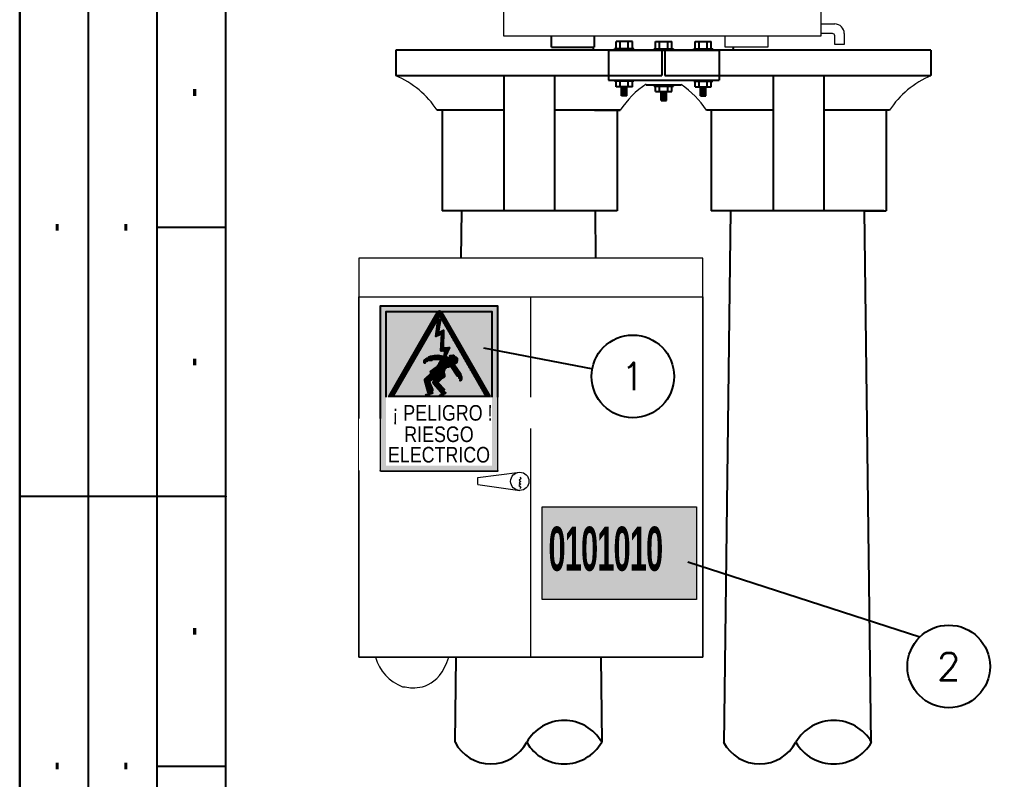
# Model space of a CAD drawing. Header units: millimetres. Extents: x 1804 to 3757, y 2643 to 7323.
# Drawn here: x 3495.3 to 3560, y 2769.9 to 2819.6 of the extents above; entities that cross this region are included whole.
import ezdxf
from ezdxf.enums import TextEntityAlignment as Align

# ---------------------------------------------------------------- set-up
doc = ezdxf.new("R2010")
doc.units = ezdxf.units.MM
for name, color, linetype in [('_Cajetin Linea 2', 2, 'Continuous'), ('_Texto 1', 7, 'Continuous'), ('CAJETIN_T-1', 104, 'Continuous'), ('LOGO', 5, 'Continuous')]:
    doc.layers.add(name, color=color, linetype=linetype)
for name, color, linetype, lineweight in [('_Cajetin Linea 3', 5, 'Continuous', 30), ('cotas', 6, 'Continuous', 18), ('POSTE', 7, 'Continuous', 13)]:
    doc.layers.add(name, color=color, linetype=linetype, lineweight=lineweight)
doc.styles.add('Disylays_86', font='swisscl.ttf', dxfattribs={"height": 2.2})
doc.styles.add('N-1', font='ROMANS')
doc.styles.add('Swis721 Cn BT', font='swissc.ttf')

# ---------------------------------------------------------------- blocks, each defined once
blk = doc.blocks.new('*X23')
at = {"color": 0}
for p, q in [((76.85, 115.31), (77.42, 115.31)), ((76.87, 115.23), (77.44, 115.23)), ((76.88, 115.22), (76.88, 115.38)), ((76.9, 115.16), (77.46, 115.16)), ((76.92, 115.39), (77.4, 115.39)), ((76.92, 115.08), (77.48, 115.08)), ((76.94, 115), (77.5, 115)), ((76.97, 114.92), (77.52, 114.92)), ((76.99, 114.84), (77.54, 114.84)), ((77.02, 114.77), (77.56, 114.77)), ((77.04, 114.69), (77.58, 114.69)), ((77.06, 114.61), (77.6, 114.61)), ((77.09, 114.53), (77.62, 114.53)), ((77.11, 114.45), (77.64, 114.45)), ((77.14, 114.38), (77.66, 114.38)), ((77.16, 114.3), (77.68, 114.3)), ((77.18, 114.22), (77.7, 114.22)), ((77.19, 114.21), (77.19, 115.44)), ((77.21, 114.14), (77.72, 114.14)), ((77.23, 114.06), (77.74, 114.06)), ((77.26, 113.98), (77.76, 113.98)), ((77.28, 113.91), (77.78, 113.91)), ((77.3, 113.83), (77.8, 113.83)), ((77.33, 113.75), (77.82, 113.75)), ((77.35, 113.67), (77.84, 113.67)), ((77.38, 113.59), (77.86, 113.59)), ((77.5, 113.19), (77.5, 114.99)), ((77.81, 112.17), (77.81, 113.78)), ((78.9, 113.59), (78.95, 113.59)), ((77.4, 113.52), (77.88, 113.52)), ((77.42, 113.44), (77.9, 113.44)), ((77.45, 113.36), (77.92, 113.36)), ((77.47, 113.28), (77.94, 113.28)), ((77.5, 113.2), (77.96, 113.2)), ((77.52, 113.12), (77.98, 113.12)), ((77.54, 113.05), (78, 113.05)), ((77.57, 112.97), (78.02, 112.97)), ((77.59, 112.89), (78.04, 112.89)), ((77.62, 112.81), (78.06, 112.81)), ((77.64, 112.73), (78.08, 112.73)), ((77.66, 112.66), (78.1, 112.66)), ((77.69, 112.58), (78.79, 112.58)), ((77.71, 112.5), (78.72, 112.5)), ((77.74, 112.42), (78.64, 112.42)), ((77.76, 112.34), (78.56, 112.34)), ((77.78, 112.27), (78.49, 112.27)), ((77.81, 112.19), (78.41, 112.19)), ((77.83, 112.11), (78.33, 112.11)), ((77.86, 112.03), (78.26, 112.03)), ((77.88, 111.95), (78.18, 111.95)), ((77.9, 111.88), (78.11, 111.88)), ((77.93, 111.8), (78.03, 111.8)), ((77.95, 111.72), (77.95, 111.72)), ((78.12, 111.89), (78.12, 112.65)), ((78.13, 112.66), (78.87, 112.66)), ((78.19, 112.73), (79.3, 112.73)), ((78.26, 112.81), (79.27, 112.81)), ((78.32, 112.89), (79.24, 112.89)), ((78.39, 112.97), (79.21, 112.97)), ((78.44, 112.21), (78.44, 113.03)), ((78.45, 113.05), (79.18, 113.05)), ((78.51, 113.12), (79.14, 113.12)), ((78.58, 113.2), (79.11, 113.2)), ((78.64, 113.28), (79.08, 113.28)), ((78.71, 113.36), (79.05, 113.36)), ((78.75, 112.54), (78.75, 113.41)), ((78.77, 113.44), (79.02, 113.44)), ((78.83, 113.52), (78.98, 113.52)), ((78.96, 112.66), (79.34, 112.66)), ((78.99, 112.58), (79.37, 112.58)), ((79.02, 112.5), (79.4, 112.5)), ((79.05, 112.42), (79.43, 112.42)), ((79.06, 112.38), (79.06, 113.32)), ((79.08, 112.34), (79.46, 112.34)), ((79.1, 112.27), (79.5, 112.27)), ((79.13, 112.19), (79.53, 112.19)), ((79.16, 112.11), (79.56, 112.11)), ((79.19, 112.03), (79.59, 112.03)), ((79.22, 111.95), (79.62, 111.95)), ((79.25, 111.88), (79.66, 111.88)), ((79.28, 111.8), (79.69, 111.8)), ((79.31, 111.72), (79.72, 111.72)), ((79.34, 111.64), (79.75, 111.64)), ((79.37, 111.56), (79.79, 111.56)), ((79.38, 111.54), (79.38, 112.56)), ((79.4, 111.48), (79.82, 111.48)), ((79.43, 111.41), (79.85, 111.41)), ((79.69, 110.7), (79.69, 111.8)), ((79.45, 111.33), (79.88, 111.33)), ((79.48, 111.25), (79.91, 111.25)), ((79.51, 111.17), (79.95, 111.17)), ((79.54, 111.09), (79.98, 111.09)), ((79.57, 111.02), (80.01, 111.02)), ((79.6, 110.94), (80.04, 110.94)), ((79.63, 110.86), (80.07, 110.86)), ((79.66, 110.78), (80.11, 110.78)), ((79.69, 110.7), (80.14, 110.7)), ((79.72, 110.62), (80.17, 110.62)), ((79.75, 110.55), (80.2, 110.55)), ((79.78, 110.47), (80.23, 110.47)), ((79.8, 110.39), (80.27, 110.39)), ((79.83, 110.31), (80.3, 110.31)), ((79.86, 110.23), (80.33, 110.23)), ((79.89, 110.16), (80.36, 110.16)), ((79.92, 110.08), (80.39, 110.08)), ((79.95, 110), (81.59, 110)), ((79.98, 109.92), (81.59, 109.92)), ((80, 109.87), (80, 111.04)), ((80.01, 109.84), (81.59, 109.84)), ((80.04, 109.77), (81.59, 109.77)), ((80.07, 109.69), (81.01, 109.69)), ((80.1, 109.61), (80.86, 109.61)), ((80.13, 109.53), (80.71, 109.53)), ((80.15, 109.45), (80.56, 109.45)), ((80.18, 109.38), (80.41, 109.38)), ((80.21, 109.3), (80.27, 109.3)), ((80.31, 109.32), (80.31, 110.28)), ((80.41, 110.08), (81.59, 110.08)), ((80.56, 110.16), (81.59, 110.16)), ((80.62, 109.49), (80.62, 110.19)), ((80.7, 110.23), (81.59, 110.23)), ((80.85, 110.31), (81.59, 110.31)), ((80.94, 109.65), (80.94, 110.36)), ((80.99, 110.39), (81.59, 110.39)), ((81.04, 109.69), (81.59, 109.69)), ((81.06, 109.61), (81.59, 109.61)), ((81.08, 109.53), (81.59, 109.53)), ((81.1, 109.45), (81.59, 109.45)), ((81.12, 109.38), (81.59, 109.38)), ((81.14, 110.47), (81.59, 110.47)), ((81.14, 109.3), (81.59, 109.3)), ((81.25, 108.89), (81.25, 110.53)), ((81.28, 110.55), (81.59, 110.55)), ((81.43, 110.62), (81.59, 110.62)), ((81.56, 107.7), (81.56, 110.7)), ((81.57, 110.7), (81.59, 110.7)), ((81.17, 109.22), (81.59, 109.22)), ((81.19, 109.14), (81.59, 109.14)), ((81.21, 109.06), (81.59, 109.06)), ((81.23, 108.98), (81.59, 108.98)), ((81.25, 108.91), (81.59, 108.91)), ((81.27, 108.83), (81.59, 108.83)), ((81.29, 108.75), (81.59, 108.75)), ((81.31, 108.67), (81.59, 108.67)), ((81.33, 108.59), (81.59, 108.59)), ((81.35, 108.52), (81.59, 108.52)), ((81.37, 108.44), (81.59, 108.44)), ((81.39, 108.36), (81.59, 108.36)), ((81.41, 108.28), (81.59, 108.28)), ((81.43, 108.2), (81.59, 108.2)), ((81.45, 108.12), (81.59, 108.12)), ((81.47, 108.05), (81.59, 108.05)), ((81.49, 107.97), (81.59, 107.97)), ((81.51, 107.89), (81.59, 107.89)), ((81.53, 107.81), (81.59, 107.81)), ((81.55, 107.73), (81.59, 107.73)), ((81.57, 107.66), (81.59, 107.66))]:
    blk.add_line(p, q, dxfattribs=at)
blk = doc.blocks.new('*X22')
at = {"color": 0}
for p, q in [((79.18, 130.69), (79.79, 130.69)), ((79.45, 130.88), (79.79, 130.88)), ((79.5, 128.3), (79.5, 130.9)), ((79.79, 130.88), (80.31, 130.88)), ((79.79, 130.69), (80.58, 130.69)), ((80.25, 128.33), (80.25, 130.9)), ((76.66, 126.38), (78.39, 126.38)), ((76.77, 126.56), (78.5, 126.56)), ((76.88, 126.75), (78.61, 126.75)), ((76.98, 126.94), (78.71, 126.94)), ((77.09, 127.12), (78.82, 127.12)), ((77.2, 127.31), (78.93, 127.31)), ((77.25, 124.39), (77.25, 127.4)), ((77.31, 127.5), (79.04, 127.5)), ((77.42, 127.69), (79.15, 127.69)), ((77.52, 127.88), (79.25, 127.88)), ((77.63, 128.06), (79.36, 128.06)), ((77.74, 128.25), (79.47, 128.25)), ((77.85, 128.44), (79.58, 128.44)), ((77.95, 128.62), (79.69, 128.62)), ((78, 125.69), (78, 128.7)), ((78.06, 128.81), (79.79, 128.81)), ((78.17, 129), (79.79, 129)), ((78.28, 129.19), (79.79, 129.19)), ((78.39, 129.38), (79.79, 129.38)), ((78.49, 129.56), (79.79, 129.56)), ((78.6, 129.75), (79.79, 129.75)), ((78.71, 129.94), (79.79, 129.94)), ((78.75, 127), (78.75, 130.01)), ((78.82, 130.12), (79.79, 130.12)), ((78.93, 130.31), (79.79, 130.31)), ((79.03, 130.5), (79.79, 130.5)), ((79.79, 130.5), (80.73, 130.5)), ((79.79, 130.31), (80.84, 130.31)), ((79.79, 130.12), (80.95, 130.12)), ((79.79, 129.94), (81.06, 129.94)), ((79.79, 129.75), (81.16, 129.75)), ((79.79, 129.56), (81.27, 129.56)), ((79.79, 129.38), (81.38, 129.38)), ((79.79, 129.19), (81.49, 129.19)), ((79.79, 129), (81.59, 129)), ((79.79, 128.81), (81.7, 128.81)), ((80.08, 128.62), (81.81, 128.62)), ((80.19, 128.44), (81.92, 128.44)), ((80.3, 128.25), (82.03, 128.25)), ((80.4, 128.06), (82.13, 128.06)), ((80.51, 127.88), (82.24, 127.88)), ((80.62, 127.69), (82.35, 127.69)), ((80.73, 127.5), (82.46, 127.5)), ((80.83, 127.31), (82.56, 127.31)), ((80.94, 127.12), (82.67, 127.12)), ((81, 127.02), (81, 130.03)), ((81.05, 126.94), (82.78, 126.94)), ((81.16, 126.75), (82.89, 126.75)), ((81.27, 126.56), (83, 126.56)), ((81.37, 126.38), (83.1, 126.38)), ((81.75, 125.72), (81.75, 128.73)), ((82.5, 124.42), (82.5, 127.43)), ((74.18, 122.06), (75.91, 122.06)), ((74.25, 119.17), (74.25, 122.18)), ((74.29, 122.25), (76.02, 122.25)), ((74.4, 122.44), (76.13, 122.44)), ((74.5, 122.62), (76.24, 122.62)), ((74.61, 122.81), (76.34, 122.81)), ((74.72, 123), (76.45, 123)), ((74.83, 123.19), (76.56, 123.19)), ((74.94, 123.38), (76.67, 123.38)), ((75, 120.48), (75, 123.49)), ((75.04, 123.56), (76.77, 123.56)), ((75.15, 123.75), (76.88, 123.75)), ((75.26, 123.94), (76.99, 123.94)), ((75.37, 124.12), (77.1, 124.12)), ((75.48, 124.31), (77.21, 124.31)), ((75.58, 124.5), (77.31, 124.5)), ((75.69, 124.69), (77.42, 124.69)), ((75.75, 121.78), (75.75, 124.79)), ((75.8, 124.88), (77.53, 124.88)), ((75.91, 125.06), (77.64, 125.06)), ((76.01, 125.25), (77.74, 125.25)), ((76.12, 125.44), (77.85, 125.44)), ((76.23, 125.62), (77.96, 125.62)), ((76.34, 125.81), (78.07, 125.81)), ((76.45, 126), (78.18, 126)), ((76.5, 123.09), (76.5, 126.09)), ((76.55, 126.19), (78.28, 126.19)), ((81.48, 126.19), (83.21, 126.19)), ((81.59, 126), (83.32, 126)), ((81.7, 125.81), (83.43, 125.81)), ((81.8, 125.62), (83.54, 125.62)), ((81.91, 125.44), (83.64, 125.44)), ((82.02, 125.25), (83.75, 125.25)), ((82.13, 125.06), (83.86, 125.06)), ((82.24, 124.88), (83.97, 124.88)), ((82.34, 124.69), (84.07, 124.69)), ((82.45, 124.5), (84.18, 124.5)), ((82.56, 124.31), (84.29, 124.31)), ((82.67, 124.12), (84.4, 124.12)), ((82.78, 123.94), (84.51, 123.94)), ((82.88, 123.75), (84.61, 123.75)), ((82.99, 123.56), (84.72, 123.56)), ((83.1, 123.38), (84.83, 123.38)), ((83.21, 123.19), (84.94, 123.19)), ((83.25, 123.11), (83.25, 126.12)), ((83.31, 123), (85.04, 123)), ((83.42, 122.81), (85.15, 122.81)), ((83.53, 122.62), (85.26, 122.62)), ((83.64, 122.44), (85.37, 122.44)), ((83.75, 122.25), (85.48, 122.25)), ((83.85, 122.06), (85.58, 122.06)), ((84, 121.81), (84, 124.82)), ((84.75, 120.5), (84.75, 123.51)), ((85.5, 119.2), (85.5, 122.21)), ((71.7, 117.75), (73.43, 117.75)), ((71.81, 117.94), (73.54, 117.94)), ((71.92, 118.12), (73.65, 118.12)), ((72, 115.26), (72, 118.27)), ((72.03, 118.31), (73.76, 118.31)), ((72.13, 118.5), (73.86, 118.5)), ((72.24, 118.69), (73.97, 118.69)), ((72.35, 118.88), (74.08, 118.88)), ((72.46, 119.06), (74.19, 119.06)), ((72.56, 119.25), (74.29, 119.25)), ((72.67, 119.44), (74.4, 119.44)), ((72.75, 116.56), (72.75, 119.57)), ((72.78, 119.62), (74.51, 119.62)), ((72.89, 119.81), (74.62, 119.81)), ((73, 120), (74.73, 120)), ((73.1, 120.19), (74.83, 120.19)), ((73.21, 120.38), (74.94, 120.38)), ((73.32, 120.56), (75.05, 120.56)), ((73.43, 120.75), (75.16, 120.75)), ((73.5, 117.87), (73.5, 120.88)), ((73.53, 120.94), (75.26, 120.94)), ((73.64, 121.12), (75.37, 121.12)), ((73.75, 121.31), (75.48, 121.31)), ((73.86, 121.5), (75.59, 121.5)), ((73.97, 121.69), (75.7, 121.69)), ((74.07, 121.88), (75.8, 121.88)), ((83.96, 121.88), (85.69, 121.88)), ((84.07, 121.69), (85.8, 121.69)), ((84.18, 121.5), (85.91, 121.5)), ((84.28, 121.31), (86.01, 121.31)), ((84.39, 121.12), (86.12, 121.12)), ((84.5, 120.94), (86.23, 120.94)), ((84.61, 120.75), (86.34, 120.75)), ((84.72, 120.56), (86.45, 120.56)), ((84.82, 120.38), (86.55, 120.38)), ((84.93, 120.19), (86.66, 120.19)), ((85.04, 120), (86.77, 120)), ((85.15, 119.81), (86.88, 119.81)), ((85.25, 119.62), (86.99, 119.62)), ((85.36, 119.44), (87.09, 119.44)), ((85.47, 119.25), (87.2, 119.25)), ((85.58, 119.06), (87.31, 119.06)), ((85.69, 118.88), (87.42, 118.88)), ((85.79, 118.69), (87.52, 118.69)), ((85.9, 118.5), (87.63, 118.5)), ((86.01, 118.31), (87.74, 118.31)), ((86.12, 118.12), (87.85, 118.12)), ((86.23, 117.94), (87.96, 117.94)), ((86.25, 117.89), (86.25, 120.9)), ((86.33, 117.75), (88.06, 117.75)), ((87, 116.59), (87, 119.6)), ((87.75, 115.29), (87.75, 118.29)), ((69.11, 113.25), (70.84, 113.25)), ((69.22, 113.44), (70.95, 113.44)), ((69.33, 113.62), (71.06, 113.62)), ((69.44, 113.81), (71.17, 113.81)), ((69.55, 114), (71.28, 114)), ((69.65, 114.19), (71.38, 114.19)), ((69.75, 112.4), (69.75, 114.36)), ((69.76, 114.38), (71.49, 114.38)), ((69.87, 114.56), (71.6, 114.56)), ((69.98, 114.75), (71.71, 114.75)), ((70.08, 114.94), (71.81, 114.94)), ((70.19, 115.12), (71.92, 115.12)), ((70.3, 115.31), (72.03, 115.31)), ((70.41, 115.5), (72.14, 115.5)), ((70.5, 112.65), (70.5, 115.66)), ((70.52, 115.69), (72.25, 115.69)), ((70.62, 115.88), (72.35, 115.88)), ((70.73, 116.06), (72.46, 116.06)), ((70.84, 116.25), (72.57, 116.25)), ((70.95, 116.44), (72.68, 116.44)), ((71.05, 116.62), (72.79, 116.62)), ((71.16, 116.81), (72.89, 116.81)), ((71.25, 113.96), (71.25, 116.96)), ((71.27, 117), (73, 117)), ((71.38, 117.19), (73.11, 117.19)), ((71.49, 117.38), (73.22, 117.38)), ((71.59, 117.56), (73.32, 117.56)), ((86.44, 117.56), (88.17, 117.56)), ((86.55, 117.38), (88.28, 117.38)), ((86.66, 117.19), (88.39, 117.19)), ((86.76, 117), (88.49, 117)), ((86.87, 116.81), (88.6, 116.81)), ((86.98, 116.62), (88.71, 116.62)), ((87.09, 116.44), (88.82, 116.44)), ((87.2, 116.25), (88.93, 116.25)), ((87.3, 116.06), (89.03, 116.06)), ((87.41, 115.88), (89.14, 115.88)), ((87.52, 115.69), (89.25, 115.69)), ((87.63, 115.5), (89.36, 115.5)), ((87.73, 115.31), (89.46, 115.31)), ((87.84, 115.12), (89.57, 115.12)), ((87.95, 114.94), (89.68, 114.94)), ((88.06, 114.75), (89.79, 114.75)), ((88.17, 114.56), (89.9, 114.56)), ((88.27, 114.38), (90, 114.38)), ((88.38, 114.19), (90.11, 114.19)), ((88.49, 114), (90.22, 114)), ((88.5, 113.98), (88.5, 116.99)), ((88.6, 113.81), (90.33, 113.81)), ((88.7, 113.62), (90.44, 113.62)), ((88.81, 113.44), (90.54, 113.44)), ((88.92, 113.25), (90.65, 113.25)), ((89.25, 112.68), (89.25, 115.69)), ((90, 112.4), (90, 114.38)), ((66.63, 108.94), (68.36, 108.94)), ((66.74, 109.12), (68.47, 109.12)), ((66.75, 106.13), (66.75, 109.14)), ((66.85, 109.31), (68.58, 109.31)), ((66.96, 109.5), (68.69, 109.5)), ((67.07, 109.69), (68.8, 109.69)), ((67.17, 109.88), (68.9, 109.88)), ((67.28, 110.06), (69.01, 110.06)), ((67.39, 110.25), (69.12, 110.25)), ((67.5, 110.44), (69.23, 110.44)), ((67.5, 107.43), (67.5, 110.44)), ((67.6, 110.62), (69.34, 110.62)), ((67.71, 110.81), (69.44, 110.81)), ((67.82, 111), (69.55, 111)), ((67.93, 111.19), (69.66, 111.19)), ((68.04, 111.38), (69.77, 111.38)), ((68.14, 111.56), (69.87, 111.56)), ((68.25, 111.75), (69.98, 111.75)), ((68.25, 108.74), (68.25, 111.75)), ((68.36, 111.94), (70.09, 111.94)), ((68.47, 112.12), (70.2, 112.12)), ((68.58, 112.31), (70.31, 112.31)), ((68.68, 112.5), (70.41, 112.5)), ((68.79, 112.69), (70.52, 112.69)), ((68.9, 112.88), (70.63, 112.88)), ((69, 112.4), (69, 113.05)), ((69, 110.04), (69, 112.4)), ((69.01, 113.06), (70.74, 113.06)), ((69.75, 111.35), (69.75, 112.4)), ((89.03, 113.06), (90.76, 113.06)), ((89.14, 112.88), (90.87, 112.88)), ((89.24, 112.69), (90.97, 112.69)), ((89.35, 112.5), (91.08, 112.5)), ((89.46, 112.31), (91.19, 112.31)), ((89.57, 112.12), (91.3, 112.12)), ((89.68, 111.94), (91.41, 111.94)), ((89.78, 111.75), (91.51, 111.75)), ((89.89, 111.56), (91.62, 111.56)), ((90, 111.37), (90, 112.4)), ((90, 111.38), (91.73, 111.38)), ((90.11, 111.19), (91.84, 111.19)), ((90.21, 111), (91.94, 111)), ((90.32, 110.81), (92.05, 110.81)), ((90.43, 110.62), (92.16, 110.62)), ((90.54, 110.44), (92.27, 110.44)), ((90.65, 110.25), (92.38, 110.25)), ((90.75, 112.4), (90.75, 113.08)), ((90.75, 110.07), (90.75, 112.4)), ((90.75, 110.06), (92.48, 110.06)), ((90.86, 109.88), (92.59, 109.88)), ((90.97, 109.69), (92.7, 109.69)), ((91.08, 109.5), (92.81, 109.5)), ((91.18, 109.31), (92.91, 109.31)), ((91.29, 109.12), (93.02, 109.12)), ((91.4, 108.94), (93.13, 108.94)), ((91.5, 108.76), (91.5, 111.77)), ((92.25, 107.46), (92.25, 110.47)), ((93, 106.16), (93, 109.16)), ((64.15, 104.62), (65.89, 104.62)), ((64.26, 104.81), (65.99, 104.81)), ((64.37, 105), (66.1, 105)), ((64.48, 105.19), (66.21, 105.19)), ((64.5, 102.22), (64.5, 105.23)), ((64.59, 105.38), (66.32, 105.38)), ((64.69, 105.56), (66.42, 105.56)), ((64.8, 105.75), (66.53, 105.75)), ((64.91, 105.94), (66.64, 105.94)), ((65.02, 106.12), (66.75, 106.12)), ((65.13, 106.31), (66.86, 106.31)), ((65.23, 106.5), (66.96, 106.5)), ((65.25, 103.52), (65.25, 106.53)), ((65.34, 106.69), (67.07, 106.69)), ((65.45, 106.88), (67.18, 106.88)), ((65.56, 107.06), (67.29, 107.06)), ((65.66, 107.25), (67.39, 107.25)), ((65.77, 107.44), (67.5, 107.44)), ((65.88, 107.62), (67.61, 107.62)), ((65.99, 107.81), (67.72, 107.81)), ((66, 104.82), (66, 107.83)), ((66.1, 108), (67.83, 108)), ((66.2, 108.19), (67.93, 108.19)), ((66.31, 108.38), (68.04, 108.38)), ((66.42, 108.56), (68.15, 108.56)), ((66.53, 108.75), (68.26, 108.75)), ((91.51, 108.75), (93.24, 108.75)), ((91.62, 108.56), (93.35, 108.56)), ((91.72, 108.38), (93.45, 108.38)), ((91.83, 108.19), (93.56, 108.19)), ((91.94, 108), (93.67, 108)), ((92.05, 107.81), (93.78, 107.81)), ((92.15, 107.62), (93.89, 107.62)), ((92.26, 107.44), (93.99, 107.44)), ((92.37, 107.25), (94.1, 107.25)), ((92.48, 107.06), (94.21, 107.06)), ((92.59, 106.88), (94.32, 106.88)), ((92.69, 106.69), (94.42, 106.69)), ((92.8, 106.5), (94.53, 106.5)), ((92.91, 106.31), (94.64, 106.31)), ((93.02, 106.12), (94.75, 106.12)), ((93.13, 105.94), (94.86, 105.94)), ((93.23, 105.75), (94.96, 105.75)), ((93.34, 105.56), (95.07, 105.56)), ((93.45, 105.38), (95.18, 105.38)), ((93.56, 105.19), (95.29, 105.19)), ((93.66, 105), (95.39, 105)), ((93.75, 104.85), (93.75, 107.86)), ((93.77, 104.81), (95.5, 104.81)), ((93.88, 104.62), (95.61, 104.62)), ((94.5, 103.55), (94.5, 106.56)), ((95.25, 102.24), (95.25, 105.25)), ((61.68, 100.31), (63.41, 100.31)), ((61.78, 100.5), (63.51, 100.5)), ((61.89, 100.69), (63.62, 100.69)), ((62, 100.88), (63.73, 100.88)), ((62.11, 101.06), (63.84, 101.06)), ((62.21, 101.25), (63.94, 101.25)), ((62.25, 98.3), (62.25, 101.31)), ((62.32, 101.44), (64.05, 101.44)), ((62.43, 101.62), (64.16, 101.62)), ((62.54, 101.81), (64.27, 101.81)), ((62.65, 102), (64.38, 102)), ((62.75, 102.19), (64.48, 102.19)), ((62.86, 102.38), (64.59, 102.38)), ((62.97, 102.56), (64.7, 102.56)), ((63, 99.61), (63, 102.62)), ((63.08, 102.75), (64.81, 102.75)), ((63.18, 102.94), (64.91, 102.94)), ((63.29, 103.12), (65.02, 103.12)), ((63.4, 103.31), (65.13, 103.31)), ((63.51, 103.5), (65.24, 103.5)), ((63.62, 103.69), (65.35, 103.69)), ((63.72, 103.88), (65.45, 103.88)), ((63.75, 100.91), (63.75, 103.92)), ((63.83, 104.06), (65.56, 104.06)), ((63.94, 104.25), (65.67, 104.25)), ((64.05, 104.44), (65.78, 104.44)), ((93.99, 104.44), (95.72, 104.44)), ((94.1, 104.25), (95.83, 104.25)), ((94.2, 104.06), (95.93, 104.06)), ((94.31, 103.88), (96.04, 103.88)), ((94.42, 103.69), (96.15, 103.69)), ((94.53, 103.5), (96.26, 103.5)), ((94.63, 103.31), (96.36, 103.31)), ((94.74, 103.12), (96.47, 103.12)), ((94.85, 102.94), (96.58, 102.94)), ((94.96, 102.75), (96.69, 102.75)), ((95.07, 102.56), (96.8, 102.56)), ((95.17, 102.38), (96.9, 102.38)), ((95.28, 102.19), (97.01, 102.19)), ((95.39, 102), (97.12, 102)), ((95.5, 101.81), (97.23, 101.81)), ((95.6, 101.62), (97.34, 101.62)), ((95.71, 101.44), (97.44, 101.44)), ((95.82, 101.25), (97.55, 101.25)), ((95.93, 101.06), (97.66, 101.06)), ((96, 100.94), (96, 103.95)), ((96.04, 100.88), (97.77, 100.88)), ((96.14, 100.69), (97.87, 100.69)), ((96.25, 100.5), (97.98, 100.5)), ((96.36, 100.31), (98.09, 100.31)), ((96.75, 99.63), (96.75, 102.64)), ((97.5, 98.33), (97.5, 101.34)), ((59.09, 95.81), (60.82, 95.81)), ((59.2, 96), (60.93, 96)), ((59.25, 91.98), (59.25, 96.09)), ((59.3, 96.19), (61.03, 96.19)), ((59.41, 96.38), (61.14, 96.38)), ((59.52, 96.56), (61.25, 96.56)), ((59.63, 96.75), (61.36, 96.75)), ((59.73, 96.94), (61.46, 96.94)), ((59.84, 97.12), (61.57, 97.12)), ((59.95, 97.31), (61.68, 97.31)), ((60, 94.39), (60, 97.4)), ((60.06, 97.5), (61.79, 97.5)), ((60.17, 97.69), (61.9, 97.69)), ((60.27, 97.88), (62, 97.88)), ((60.38, 98.06), (62.11, 98.06)), ((60.49, 98.25), (62.22, 98.25)), ((60.6, 98.44), (62.33, 98.44)), ((60.7, 98.62), (62.44, 98.62)), ((60.75, 95.69), (60.75, 98.7)), ((60.81, 98.81), (62.54, 98.81)), ((60.92, 99), (62.65, 99)), ((61.03, 99.19), (62.76, 99.19)), ((61.14, 99.38), (62.87, 99.38)), ((61.24, 99.56), (62.97, 99.56)), ((61.35, 99.75), (63.08, 99.75)), ((61.46, 99.94), (63.19, 99.94)), ((61.5, 97), (61.5, 100.01)), ((61.57, 100.12), (63.3, 100.12)), ((96.47, 100.12), (98.2, 100.12)), ((96.58, 99.94), (98.31, 99.94)), ((96.68, 99.75), (98.41, 99.75)), ((96.79, 99.56), (98.52, 99.56)), ((96.9, 99.38), (98.63, 99.38)), ((97.01, 99.19), (98.74, 99.19)), ((97.11, 99), (98.84, 99)), ((97.22, 98.81), (98.95, 98.81)), ((97.33, 98.62), (99.06, 98.62)), ((97.44, 98.44), (99.17, 98.44)), ((97.55, 98.25), (99.28, 98.25)), ((97.65, 98.06), (99.38, 98.06)), ((97.76, 97.88), (99.49, 97.88)), ((97.87, 97.69), (99.6, 97.69)), ((97.98, 97.5), (99.71, 97.5)), ((98.08, 97.31), (99.81, 97.31)), ((98.19, 97.12), (99.92, 97.12)), ((98.25, 97.02), (98.25, 100.03)), ((98.3, 96.94), (100.03, 96.94)), ((98.41, 96.75), (100.14, 96.75)), ((98.52, 96.56), (100.25, 96.56)), ((98.62, 96.38), (100.35, 96.38)), ((98.73, 96.19), (100.46, 96.19)), ((98.84, 96), (100.57, 96)), ((98.95, 95.81), (100.68, 95.81)), ((99, 95.72), (99, 98.73)), ((99.75, 94.42), (99.75, 97.43)), ((100.5, 91.98), (100.5, 96.12)), ((57.61, 93), (79.79, 93)), ((57.62, 92.81), (79.79, 92.81)), ((57.63, 93.19), (79.79, 93.19)), ((57.68, 92.62), (79.79, 92.62)), ((57.69, 93.38), (79.79, 93.38)), ((57.75, 92.47), (57.75, 93.49)), ((57.77, 92.44), (79.79, 92.44)), ((57.79, 93.56), (59.72, 93.56)), ((57.9, 93.75), (59.66, 93.75)), ((57.92, 92.25), (79.79, 92.25)), ((58.01, 93.94), (59.74, 93.94)), ((58.12, 94.12), (59.85, 94.12)), ((58.21, 92.06), (79.79, 92.06)), ((58.23, 94.31), (59.96, 94.31)), ((58.33, 94.5), (60.06, 94.5)), ((58.44, 94.69), (60.17, 94.69)), ((58.5, 91.98), (58.5, 94.79)), ((58.55, 94.88), (60.28, 94.88)), ((58.66, 95.06), (60.39, 95.06)), ((58.76, 95.25), (60.49, 95.25)), ((58.87, 95.44), (60.6, 95.44)), ((58.98, 95.62), (60.71, 95.62)), ((60, 91.98), (60, 93.48)), ((60.75, 91.98), (60.75, 93.48)), ((61.5, 91.98), (61.5, 93.48)), ((62.25, 91.98), (62.25, 93.48)), ((63, 91.98), (63, 93.48)), ((63.75, 91.98), (63.75, 93.48)), ((64.5, 91.98), (64.5, 93.48)), ((65.25, 91.98), (65.25, 93.48)), ((66, 91.98), (66, 93.48)), ((66.75, 91.98), (66.75, 93.48)), ((67.5, 91.98), (67.5, 93.48)), ((68.25, 91.98), (68.25, 93.48)), ((69, 91.98), (69, 93.48)), ((69.75, 91.98), (69.75, 93.48)), ((70.5, 91.98), (70.5, 93.48)), ((71.25, 91.98), (71.25, 93.48)), ((72, 91.98), (72, 93.48)), ((72.75, 91.98), (72.75, 93.48)), ((73.5, 91.98), (73.5, 93.48)), ((74.25, 91.98), (74.25, 93.48)), ((75, 91.98), (75, 93.48)), ((75.75, 91.98), (75.75, 93.48)), ((76.5, 91.98), (76.5, 93.48)), ((77.25, 91.98), (77.25, 93.48)), ((78, 91.98), (78, 93.48)), ((78.75, 91.98), (78.75, 93.48)), ((79.5, 91.98), (79.5, 93.48)), ((79.79, 93.38), (102.07, 93.38)), ((79.79, 93.19), (102.13, 93.19)), ((79.79, 93), (102.15, 93)), ((79.79, 92.81), (102.14, 92.81)), ((79.79, 92.62), (102.09, 92.62)), ((79.79, 92.44), (102, 92.44)), ((79.79, 92.25), (101.84, 92.25)), ((79.79, 92.06), (101.56, 92.06)), ((80.25, 91.98), (80.25, 93.48)), ((81, 91.98), (81, 93.48)), ((81.75, 91.98), (81.75, 93.48)), ((82.5, 91.98), (82.5, 93.48)), ((83.25, 91.98), (83.25, 93.48)), ((84, 91.98), (84, 93.48)), ((84.75, 91.98), (84.75, 93.48)), ((85.5, 91.98), (85.5, 93.48)), ((86.25, 91.98), (86.25, 93.48)), ((87, 91.98), (87, 93.48)), ((87.75, 91.98), (87.75, 93.48)), ((88.5, 91.98), (88.5, 93.48)), ((89.25, 91.98), (89.25, 93.48)), ((90, 91.98), (90, 93.48)), ((90.75, 91.98), (90.75, 93.48)), ((91.5, 91.98), (91.5, 93.48)), ((92.25, 91.98), (92.25, 93.48)), ((93, 91.98), (93, 93.48)), ((93.75, 91.98), (93.75, 93.48)), ((94.5, 91.98), (94.5, 93.48)), ((95.25, 91.98), (95.25, 93.48)), ((96, 91.98), (96, 93.48)), ((96.75, 91.98), (96.75, 93.48)), ((97.5, 91.98), (97.5, 93.48)), ((98.25, 91.98), (98.25, 93.48)), ((99, 91.98), (99, 93.48)), ((99.05, 95.62), (100.79, 95.62)), ((99.16, 95.44), (100.89, 95.44)), ((99.27, 95.25), (101, 95.25)), ((99.38, 95.06), (101.11, 95.06)), ((99.49, 94.88), (101.22, 94.88)), ((99.59, 94.69), (101.32, 94.69)), ((99.7, 94.5), (101.43, 94.5)), ((99.75, 91.98), (99.75, 93.48)), ((99.81, 94.31), (101.54, 94.31)), ((99.92, 94.12), (101.65, 94.12)), ((100.03, 93.94), (101.76, 93.94)), ((100.05, 93.56), (101.97, 93.56)), ((100.11, 93.75), (101.86, 93.75)), ((101.25, 91.98), (101.25, 94.82)), ((102, 92.44), (102, 93.51))]:
    blk.add_line(p, q, dxfattribs=at)
blk = doc.blocks.new('PELIGRO OK')
at = {"lineweight": 25}
h = blk.add_hatch(dxfattribs=at)
h.set_pattern_fill('GRATE', scale=2.5, style=0)
h.set_pattern_definition([(0, (-103.922, -75.2326), (0, 1.984375), []), (90, (-103.922, -75.233), (-7.9375, 5e-16), [])])
h.paths.add_polyline_path([(9.1, -0.4), (10.9, 1.7), (12.2, 3.8), (15.2, 4.1), (18.2, 5.1), (21.1, 5), (32.6, -11.8), (35, -11.6), (35.1, -13), (35.1, -15), (35.7, -16.2), (36, -15.3), (37, -14.7), (37.5, -14.4), (38.1, -16.4), (37.9, -18), (36.9, -19.6), (37.4, -20.3), (38.5, -19.7), (39.7, -17.6), (39.8, -16), (39.6, -13.2), (38.6, -10.9), (37.7, -9), (38, -7.2), (26.9, 8.5), (26.8, 10.3), (29.3, 11), (31.3, 12.2), (31.9, 15.8), (32, 17.6), (31.5, 20), (29.7, 22.2), (28.3, 22.5), (26.7, 23.7), (26.3, 24.4), (24.8, 25.7), (24.2, 24.7), (22.5, 24.6), (21.4, 24.8), (20.9, 25.3), (19.2, 25), (18.8, 24), (18.6, 21.4), (18, 20.6), (15.1, 20.6), (12.7, 23.5), (7.8, 23.4), (6.2, 23.9), (2.8, 24.7), (-3.1, 25.4), (-9.1, 24.8), (-16, 23.8), (-19, 22.9), (-19.1, 20.7), (-21.2, 20.4), (-22.9, 20), (-24.1, 19.3), (-26.7, 16.9), (-27.6, 15.6), (-27.8, 13.8), (-27.4, 11.5), (-26.9, 11), (-26.1, 11.4), (-25.9, 12.8), (-25.6, 14.6), (-25.1, 15.4), (-24.4, 16.2), (-23.6, 16.4), (-22.6, 16), (-22.5, 14.7), (-21.8, 15.1), (-21.4, 16.5), (-21, 17.5), (-19.8, 17.6), (-18.3, 17.9), (-18.3, 16.7), (-15.6, 16.4), (-12.4, 17), (-8.9, 18.1), (-2.4, 17.8), (1, 17), (2.2, 15.7), (-0.9, 10.8), (-3, 6.8), (-5.4, 4.3), (-16, -3.7), (-15.7, -4.8), (-15, -6.5), (-25.6, -16.8), (-26.3, -18), (-26.3, -19.6), (-20.5, -41.3), (-18.1, -41.3), (-18.3, -42.3), (-18.8, -43.5), (-21, -44.5), (-24.1, -45), (-24.4, -46.5), (-22.1, -46.6), (-19.7, -46.3), (-18.3, -46.2), (-17.5, -44.3), (-16.3, -43.3), (-16.5, -43.8), (-15, -43.9), (-13, -43.5), (-12.8, -42.1), (-13.3, -40.6), (-13.6, -39.9), (-13.6, -39.1), (-12.6, -38.4), (-12.6, -36.2), (-14, -32.8), (-14.9, -30.3), (-16.1, -27.4), (-17.3, -24.7), (-17.7, -22.8), (-18, -21.4), (-9.3, -14.2), (-7.1, -14.3), (-6.9, -15.4), (-8.8, -18), (-10, -20.3), (-10.9, -22.1), (-11.2, -23.5), (-10.7, -25.8), (2.3, -40.6), (4.2, -40.6), (4.1, -43.5), (3.8, -44.8), (2.9, -45.7), (0.3, -46.5), (-0.6, -47.8), (0.9, -48.4), (3.6, -48.1), (4.7, -47.4), (6.3, -45.7), (7.8, -43.5), (8.4, -44.1), (9.4, -44.1), (10.3, -43.4), (10.5, -42.6), (10.7, -41.7), (9.8, -40.6), (7.4, -37.9), (9, -36), (-2.8, -23.5), (-1, -21.6), (3.3, -17.1), (5.6, -15.1), (6.9, -14.8), (8.8, -13.4), (8.9, -10.1), (8, -6.3), (7.8, -3.5)])
at = {"color": 1, "lineweight": 25}
for p, q in [((-90.3, -48.3), (-3.5, 102.7)), ((-82.4, -46.7), (-0.9, 95)), ((0.9, 95), (82.4, -46.7)), ((3.5, 102.7), (90.3, -48.3)), ((-81.5, -48.3), (81.5, -48.3)), ((-86.8, -54.4), (86.8, -54.4))]:
    blk.add_line(p, q, dxfattribs=at)
at = {"color": 7, "lineweight": 25}
blk.add_lwpolyline([(1.8, 89.8), (-2.2, 65.8), (7.4, 70.7), (6.6, 38.7), (17.8, 39.6), (7.4, 16), (10.2, 33.8), (2.6, 33.2), (4.4, 63.7), (-6.4, 59.4), (-2.7, 90.9), (1.8, 89.8)], dxfattribs=at)
blk.add_lwpolyline([(-27.4, 11.5), (-27.8, 13.8), (-27.6, 15.6), (-26.7, 16.9), (-24.1, 19.3), (-22.9, 20), (-21.2, 20.4), (-19.1, 20.7), (-19, 22.9), (-16, 23.8), (-9.1, 24.8), (-3.1, 25.4), (2.8, 24.7), (6.2, 23.9), (7.8, 23.4), (12.7, 23.5), (15.1, 20.6), (18, 20.6), (18.6, 21.4), (18.8, 24), (19.2, 25), (20.9, 25.3), (21.4, 24.8), (22.5, 24.6), (24.2, 24.7), (24.8, 25.7), (26.3, 24.4), (26.7, 23.7), (28.3, 22.5), (29.7, 22.2), (31.5, 20), (32, 17.6), (31.9, 15.8), (31.3, 12.2), (29.3, 11), (26.8, 10.3), (26.9, 8.5), (38, -7.2), (37.7, -9), (38.6, -10.9), (39.6, -13.2), (39.8, -16), (39.7, -17.6), (38.5, -19.7), (37.4, -20.3), (36.9, -19.6), (37.9, -18), (38.1, -16.4), (37.5, -14.4), (37, -14.7), (36, -15.3), (35.7, -16.2), (35.1, -15), (35.1, -13), (35, -11.6), (32.6, -11.8), (21.1, 5), (18.2, 5.1), (15.2, 4.1), (12.2, 3.8), (10.9, 1.7), (9.1, -0.4), (7.8, -3.5), (8, -6.3), (8.9, -10.1), (8.8, -13.4), (6.9, -14.8), (5.6, -15.1), (3.3, -17.1), (-1, -21.6), (-2.8, -23.5), (9, -36), (7.4, -37.9), (9.8, -40.6), (10.7, -41.7), (10.5, -42.6), (10.3, -43.4), (9.4, -44.1), (8.4, -44.1), (7.8, -43.5), (6.3, -45.7), (4.7, -47.4), (3.6, -48.1), (0.9, -48.4), (-0.6, -47.8), (0.3, -46.5), (2.9, -45.7), (3.8, -44.8), (4.1, -43.5), (4.2, -40.6), (2.3, -40.6), (-10.7, -25.8), (-11.2, -23.5), (-10.9, -22.1), (-10, -20.3), (-8.8, -18), (-6.9, -15.4), (-7.1, -14.3), (-9.3, -14.2), (-18, -21.4), (-17.7, -22.8), (-17.3, -24.7), (-16.1, -27.4), (-14.9, -30.3), (-14, -32.8), (-12.6, -36.2), (-12.6, -38.4), (-13.6, -39.1), (-13.6, -39.9), (-13.3, -40.6), (-12.8, -42.1), (-13, -43.5), (-15, -43.9), (-16.5, -43.8), (-16.3, -43.3), (-17.5, -44.3), (-18.3, -46.2), (-19.7, -46.3), (-22.1, -46.6), (-24.4, -46.5), (-24.1, -45), (-21, -44.5), (-18.8, -43.5), (-18.3, -42.3), (-18.1, -41.3), (-20.5, -41.3), (-26.3, -19.6), (-26.3, -18), (-25.6, -16.8), (-15, -6.5), (-15.7, -4.8), (-16, -3.7), (-5.4, 4.3), (-3, 6.8), (-0.9, 10.8), (2.2, 15.7), (1, 17), (-2.4, 17.8), (-8.9, 18.1), (-12.4, 17), (-15.6, 16.4), (-18.3, 16.7), (-18.3, 17.9), (-19.8, 17.6), (-21, 17.5), (-21.4, 16.5), (-21.8, 15.1), (-22.5, 14.7), (-22.6, 16), (-23.6, 16.4), (-24.4, 16.2), (-25.1, 15.4), (-25.6, 14.6), (-25.9, 12.8), (-26.1, 11.4), (-26.9, 11)], close=True, dxfattribs=at)
at = {"color": 1, "lineweight": 25}
for centre, radius, start, end in [((0, 100.6), 4.08, 29.8989, 150.1011), ((0, 94.5), 1.02, 29.8989, 150.1011), ((-86.8, -50.3), 4.08, 150.1011, 270), ((-81.5, -47.2), 1.02, 150.1011, 270), ((81.5, -47.2), 1.02, 270, 29.8989), ((86.8, -50.3), 4.08, 270, 29.8989)]:
    blk.add_arc(centre, radius, start, end, dxfattribs=at)
at = {"color": 1, "lineweight": 25, "xscale": 4.079999999997426, "yscale": 4.079999999997426, "zscale": 4.079999999997426}
blk.add_blockref('*X22', (-325.9, -429.6), dxfattribs=at)
at = {"color": 7, "lineweight": 25, "xscale": 8.294400000000078, "yscale": 8.294400000000078, "zscale": 8.294400000000078, "rotation": 336.1791833463787}
blk.add_blockref('*X23', (-972.2, -527.2), dxfattribs=at)
blk = doc.blocks.new('NUM')
blk.add_circle((0, 0), 3)
at = {"color": 3, "style": 'N-1'}
blk.add_attdef('NUM', text='', height=2, dxfattribs=at).set_placement((0, 0), align=Align.MIDDLE)
blk = doc.blocks.new('CAJETIN ARMADO')
at = {"layer": '_Cajetin Linea 2', "color": 3}
for points in [[(1380.954, 5529.82), (1380.954, 5776.82)], [(1385.454, 5529.82), (1385.454, 5776.82)], [(1389.954, 5529.82), (1389.954, 5776.82)], [(1385.454, 5653.32), (1389.954, 5653.32)], [(1389.954, 5635.678), (1376.454, 5635.678)], [(1385.454, 5618.035), (1389.954, 5618.035)]]:
    blk.add_lwpolyline(points, dxfattribs=at)
at = {"layer": '_Cajetin Linea 3', "ltscale": 0.1}
blk.add_lwpolyline([(1569.362, 5499.82), (1376.454, 5499.82), (1376.454, 5776.82), (1569.362, 5776.82)], close=True, dxfattribs=at)
at = {"layer": 'CAJETIN_T-1', "color": 2}
blk.add_point((1389.954, 5635.678), dxfattribs=at)
at = {"layer": '_Texto 1', "style": 'Disylays_86'}
for p in [(1387.704, 5662.142), (1378.704, 5653.32), (1383.204, 5653.32), (1387.704, 5644.499), (1387.704, 5626.856), (1378.704, 5618.035), (1383.204, 5618.035)]:
    blk.add_text('-', height=1.8, rotation=90, dxfattribs=at).set_placement(p, align=Align.MIDDLE_CENTER)

msp = doc.modelspace()

# ---------------------------------------------------------------- hatches: boundary and pattern name
at = {"layer": 'cotas'}
h = msp.add_hatch(color=7, dxfattribs=at)
h.paths.add_polyline_path([(3539.591, 2787.698), (3529.488, 2787.698), (3529.488, 2781.636), (3539.591, 2781.636)])
h.paths.add_polyline_path([(3539.303, 2787.409), (3539.303, 2781.925), (3529.777, 2781.925), (3529.777, 2787.409)], flags=16)
at = {"layer": 'LOGO'}
h = msp.add_hatch(color=42, dxfattribs=at)
h.dxf.hatch_style = 1
h.set_gradient(color1=(204, 153, 0), color2=(204, 153, 0), tint=1)
h.paths.add_polyline_path([(3526.183, 2800.499), (3519.253, 2800.499), (3519.253, 2790.398), (3526.183, 2790.398)])
h = msp.add_hatch(color=42, dxfattribs=at)
h.dxf.hatch_style = 1
h.set_gradient(color1=(204, 153, 0), color2=(204, 153, 0), tint=1)
h.paths.add_polyline_path([(3539.303, 2787.409), (3529.777, 2787.409), (3529.777, 2781.925), (3539.303, 2781.925)])

# ---------------------------------------------------------------- linework, layer by layer
at = {"color": 7}
for p, q in [((3530.084, 2817.807), (3530.084, 2818.533)), ((3532.875, 2818.533), (3532.875, 2817.807)), ((3530.084, 2817.807), (3532.875, 2817.807)), ((3532.815, 2817.807), (3532.819, 2817.617)), ((3534.325, 2817.704), (3534.325, 2818.169)), ((3535.388, 2818.169), (3534.325, 2818.169)), ((3535.388, 2817.704), (3535.388, 2818.169)), ((3536.91, 2817.704), (3536.91, 2818.169)), ((3536.91, 2818.169), (3537.973, 2818.169)), ((3537.973, 2817.704), (3537.973, 2818.169)), ((3539.496, 2818.169), (3540.559, 2818.169)), ((3539.496, 2817.704), (3539.496, 2818.169)), ((3540.559, 2817.704), (3540.559, 2818.169)), ((3541.999, 2817.617), (3542.003, 2817.807)), ((3535.475, 2817.704), (3534.215, 2817.704)), ((3536.823, 2817.704), (3538.083, 2817.704)), ((3537.314, 2817.617), (3537.314, 2815.943)), ((3537.519, 2817.617), (3537.519, 2815.943)), ((3539.409, 2817.704), (3540.668, 2817.704)), ((3534.215, 2815.578), (3534.215, 2815.642)), ((3535.475, 2815.578), (3534.215, 2815.578)), ((3534.325, 2815.213), (3534.325, 2815.578)), ((3535.388, 2815.213), (3534.325, 2815.213)), ((3534.591, 2815.213), (3534.591, 2815.578)), ((3534.675, 2814.624), (3534.675, 2815.213)), ((3535.028, 2815.186), (3534.675, 2815.148)), ((3535.028, 2814.624), (3535.028, 2815.213)), ((3535.122, 2815.213), (3535.122, 2815.578)), ((3535.388, 2815.213), (3535.388, 2815.578)), ((3535.475, 2815.578), (3535.475, 2815.642)), ((3536.823, 2815.26), (3536.823, 2815.342)), ((3536.823, 2815.26), (3538.083, 2815.26)), ((3536.91, 2814.895), (3536.91, 2815.26)), ((3537.176, 2814.895), (3537.176, 2815.26)), ((3537.708, 2814.895), (3537.708, 2815.26)), ((3537.973, 2814.895), (3537.973, 2815.26)), ((3538.083, 2815.26), (3538.083, 2815.342)), ((3539.409, 2815.578), (3539.409, 2815.642)), ((3539.409, 2815.578), (3540.668, 2815.578)), ((3539.496, 2815.213), (3539.496, 2815.578)), ((3539.496, 2815.213), (3540.559, 2815.213)), ((3539.762, 2815.213), (3539.762, 2815.578)), ((3539.856, 2814.624), (3539.856, 2815.213)), ((3539.856, 2815.186), (3540.209, 2815.148)), ((3540.209, 2814.624), (3540.209, 2815.213)), ((3540.293, 2815.213), (3540.293, 2815.578)), ((3540.559, 2815.213), (3540.559, 2815.578)), ((3540.668, 2815.578), (3540.668, 2815.642)), ((3535.028, 2815.084), (3534.675, 2815.046)), ((3535.028, 2814.982), (3534.675, 2814.944)), ((3535.028, 2814.88), (3534.675, 2814.842)), ((3535.028, 2814.779), (3534.675, 2814.74)), ((3535.028, 2814.677), (3534.675, 2814.638)), ((3535.028, 2814.624), (3534.675, 2814.624)), ((3536.91, 2814.895), (3537.973, 2814.895)), ((3537.27, 2814.307), (3537.27, 2814.895)), ((3537.27, 2814.868), (3537.623, 2814.83)), ((3537.27, 2814.766), (3537.623, 2814.728)), ((3537.27, 2814.665), (3537.623, 2814.626)), ((3537.27, 2814.563), (3537.623, 2814.524)), ((3537.623, 2814.307), (3537.623, 2814.895)), ((3539.856, 2815.084), (3540.209, 2815.046)), ((3539.856, 2814.982), (3540.209, 2814.944)), ((3539.856, 2814.88), (3540.209, 2814.842)), ((3539.856, 2814.779), (3540.209, 2814.74)), ((3539.856, 2814.677), (3540.209, 2814.638)), ((3539.856, 2814.624), (3540.209, 2814.624)), ((3537.27, 2814.461), (3537.623, 2814.422)), ((3537.27, 2814.359), (3537.623, 2814.321)), ((3537.27, 2814.307), (3537.623, 2814.307)), ((3532.897, 2813.67), (3534.594, 2813.67)), ((3530.31, 2807.081), (3530.31, 2810.415)), ((3526.995, 2807.081), (3526.995, 2809.424)), ((3524.171, 2803.989), (3524.21, 2807.081)), ((3532.94, 2807.081), (3532.98, 2803.989)), ((3541.403, 2772.2), (3541.845, 2807.082)), ((3550.575, 2807.082), (3551.018, 2772.211)), ((3550.66, 2807.082), (3552.017, 2807.082)), ((3523.769, 2772.281), (3523.84, 2777.861)), ((3533.311, 2777.861), (3533.382, 2772.286))]:
    msp.add_line(p, q, dxfattribs=at)
at = {"color": 7, "linetype": 'ByBlock'}
for p, q in [((3534.591, 2817.704), (3534.591, 2818.169)), ((3535.122, 2817.704), (3535.122, 2818.169)), ((3537.176, 2817.704), (3537.176, 2818.169)), ((3537.708, 2817.704), (3537.708, 2818.169)), ((3539.762, 2817.704), (3539.762, 2818.169)), ((3540.293, 2817.704), (3540.293, 2818.169)), ((3533.82, 2817.617), (3533.82, 2815.642)), ((3533.82, 2817.617), (3538.587, 2817.617)), ((3533.82, 2817.617), (3541.064, 2817.617)), ((3534.215, 2817.617), (3534.215, 2817.704)), ((3535.475, 2817.617), (3535.475, 2817.704)), ((3536.823, 2817.617), (3536.823, 2817.704)), ((3538.083, 2817.617), (3538.083, 2817.704)), ((3539.409, 2817.617), (3539.409, 2817.704)), ((3540.668, 2817.617), (3540.668, 2817.704)), ((3541.064, 2817.617), (3541.064, 2815.642)), ((3533.82, 2815.642), (3541.064, 2815.642)), ((3536.297, 2815.342), (3538.587, 2815.342))]:
    msp.add_line(p, q, dxfattribs=at)
at = {"color": 145, "linetype": 'Continuous'}
for p, q in [((3519.884, 2817.617), (3519.884, 2815.943)), ((3537.314, 2817.617), (3519.884, 2817.617)), ((3554.949, 2817.617), (3537.519, 2817.617)), ((3554.949, 2817.618), (3554.949, 2815.943)), ((3519.884, 2815.943), (3537.314, 2815.943)), ((3526.995, 2807.081), (3526.995, 2815.943)), ((3530.31, 2807.081), (3530.31, 2815.943)), ((3537.519, 2815.943), (3554.949, 2815.943)), ((3544.63, 2807.082), (3544.63, 2815.943)), ((3547.944, 2807.082), (3547.944, 2815.943)), ((3526.995, 2813.67), (3522.599, 2813.67)), ((3522.922, 2813.67), (3522.922, 2807.081)), ((3534.599, 2813.67), (3530.31, 2813.67)), ((3534.383, 2813.67), (3534.383, 2807.081)), ((3544.63, 2813.67), (3540.234, 2813.67)), ((3540.556, 2813.67), (3540.556, 2807.082)), ((3552.233, 2813.67), (3547.944, 2813.67)), ((3552.017, 2813.67), (3552.017, 2807.082)), ((3534.383, 2807.081), (3522.922, 2807.081)), ((3551.864, 2807.082), (3540.556, 2807.082))]:
    msp.add_line(p, q, dxfattribs=at)
at = {"lineweight": 9}
for points in [[(3547.25, 2839.798, -0.414214), (3547.744, 2839.304), (3547.744, 2818.533), (3526.966, 2818.533), (3526.966, 2839.304, -0.414214), (3527.46, 2839.798)], [(3549.27, 2818.699), (3549.27, 2817.976), (3548.646, 2817.976), (3548.646, 2818.548, 0.414214), (3548.496, 2818.699), (3547.744, 2818.699)]]:
    msp.add_lwpolyline(points, format="xyb", dxfattribs=at)
for points in [[(3547.744, 2819.323), (3548.646, 2819.323)], [(3544.265, 2818.533), (3544.265, 2817.807), (3541.474, 2817.807), (3541.474, 2818.533)]]:
    msp.add_lwpolyline(points, dxfattribs=at)
at = {"color": 7, "lineweight": 18}
msp.add_lwpolyline([(3517.467, 2803.989), (3517.467, 2777.861), (3540.004, 2777.861), (3540.004, 2803.989)], close=True, dxfattribs=at)
at = {"color": 7, "lineweight": 0}
msp.add_lwpolyline([(3517.467, 2777.861), (3517.467, 2801.449), (3540.004, 2801.449), (3540.004, 2777.861)], close=True, dxfattribs=at)
at = {"color": 7, "lineweight": 18}
for points in [[(3517.467, 2801.449), (3540.004, 2801.449)], [(3528.736, 2777.861), (3528.736, 2801.449)], [(3525.266, 2789.624), (3528.012, 2789.968)], [(3525.266, 2789.152), (3525.266, 2789.624)], [(3528.026, 2789.658), (3528.076, 2789.539), (3527.969, 2789.439), (3528.082, 2789.351), (3527.963, 2789.264), (3528.088, 2789.176), (3527.957, 2789.107), (3528.076, 2789.02), (3528.013, 2788.901)], [(3525.266, 2789.152), (3528.012, 2788.767)]]:
    msp.add_lwpolyline(points, dxfattribs=at)
for points in [[(3518.891, 2790.035), (3518.891, 2800.861), (3526.545, 2800.861), (3526.545, 2790.035)], [(3519.253, 2790.398), (3519.253, 2800.499), (3526.183, 2800.499), (3526.183, 2790.398)]]:
    msp.add_lwpolyline(points, close=True)
at = {"color": 6}
for points in [[(3525.641, 2798.116), (3532.804, 2796.735)], [(3539.014, 2784.106), (3554.228, 2779.187)]]:
    msp.add_lwpolyline(points, dxfattribs=at)
at = {"color": 7, "lineweight": 18}
msp.add_circle((3528.012, 2789.368), 0.6, dxfattribs=at)
at = {"lineweight": 9}
msp.add_arc((3548.646, 2818.699), 0.624, 0, 90, dxfattribs=at)
at = {"color": 145, "linetype": 'Continuous', "lineweight": 9}
for centre, start, end in [((3517.501, 2810.337), 33.17184, 66.97011), ((3557.332, 2810.337), 113.02989, 146.82816)]:
    msp.add_arc(centre, 6.091, start, end, dxfattribs=at)
at = {"color": 7, "lineweight": 9}
for centre, start, end in [((3539.697, 2810.337), 123.93455, 146.82816), ((3535.136, 2810.337), 33.17184, 55.48447)]:
    msp.add_arc(centre, 6.091, start, end, dxfattribs=at)
at = {"color": 5, "lineweight": 9}
msp.add_arc((3521.415, 2778.686), 2.976, 196.10852, 248.63637, dxfattribs=at)
at = {"color": 7, "lineweight": 25}
for centre, radius, start, end in [((3530.924, 2770.882), 2.831, 29.72535, 150.29069), ((3548.582, 2770.841), 2.871, 30.21188, 149.81759), ((3526.116, 2773.507), 2.648, 207.56422, 332.52258), ((3530.923, 2773.687), 2.83, 209.69991, 330.31612), ((3543.728, 2773.545), 2.686, 208.04792, 332.0238), ((3548.581, 2773.727), 2.87, 210.16646, 329.86302)]:
    msp.add_arc(centre, radius, start, end, dxfattribs=at)
at = {"color": 5, "lineweight": 9}
msp.add_open_spline([(3520.331, 2775.915), (3520.428, 2775.918), (3520.805, 2775.812), (3522.688, 2775.777), (3523.37, 2777.861)], degree=3, knots=[0, 0, 0, 0, 0.01296814, 0.04824208, 0.04824208, 0.04824208, 0.04824208], dxfattribs=at)
at = {"layer": 'cotas', "color": 7}
msp.add_lwpolyline([(3529.488, 2787.698), (3539.591, 2787.698), (3539.591, 2781.636), (3529.488, 2781.636)], close=True, dxfattribs=at)

# ---------------------------------------------------------------- block references
at = {"xscale": 0.03644994187056944, "yscale": 0.03644994187056944, "zscale": 0.03644994187056944}
msp.add_blockref('PELIGRO OK', (3522.752, 2796.698), dxfattribs=at)
at = {"color": 7, "lineweight": 25}
ref = msp.add_blockref('NUM', (3535.417, 2796.244), dxfattribs=dict(at, xscale=0.9020867284286331, yscale=0.9020867284286331, zscale=0.9020867284286331))
ref.add_attrib('NUM', '1', dxfattribs={"color": 6, "height": 1.804, "style": 'N-1'}).set_placement((3535.417, 2796.244), align=Align.MIDDLE)
ref = msp.add_blockref('NUM', (3556.115, 2777.246), dxfattribs=dict(at, xscale=0.9020867284286331, yscale=0.9020867284286331, zscale=0.9020867284286331))
ref.add_attrib('NUM', '2', dxfattribs={"color": 6, "height": 1.804, "style": 'N-1'}).set_placement((3556.115, 2777.246), align=Align.MIDDLE)

# ---------------------------------------------------------------- texts
at = {"color": 252, "insert": (3529.893, 2786.399), "char_height": 2.88668, "width": 12.80444, "attachment_point": 1, "style": 'Swis721 Cn BT'}
msp.add_mtext('{\\fSwis721 Blk BT|b1|i0|c0|p34;\\W0.5;\\T0.95;\\C7;0101010}', dxfattribs=at)

# ---------------------------------------------------------------- next in the draw order: texts
at = {"color": 1, "insert": (3519.663, 2794.365), "char_height": 1.0206, "width": 9.47698, "attachment_point": 1, "style": 'Swis721 Cn BT', "bg_fill": 2}
msp.add_mtext('{\\fSwis721 BlkCn BT|b0|i0|c0|p34;\\C256;¡ PELIGRO !}', dxfattribs=at)

# ---------------------------------------------------------------- next in the draw order: texts
at = {"insert": (3522.718, 2792.963), "char_height": 1.0206, "width": 9.47698, "attachment_point": 2, "style": 'Swis721 Cn BT', "bg_fill": 2}
msp.add_mtext('\\pt112;{\\fSwis721 BlkCn BT|b0|i0|c0|p34;RIESGO}', dxfattribs=at)

# ---------------------------------------------------------------- next in the draw order: texts
at = {"insert": (3522.718, 2791.624), "char_height": 1.0206, "width": 9.47698, "attachment_point": 2, "style": 'Swis721 Cn BT', "bg_fill": 2}
msp.add_mtext('\\pt112;{\\fSwis721 BlkCn BT|b0|i0|c0|p34;ELECTRICO}', dxfattribs=at)

# ---------------------------------------------------------------- next in the draw order: hatches: boundary and pattern name
at = {"layer": 'cotas'}
h = msp.add_hatch(color=7, dxfattribs=at)
h.paths.add_polyline_path([(3526.545, 2800.861), (3518.891, 2800.861), (3518.891, 2790.035), (3526.545, 2790.035)])
h.paths.add_polyline_path([(3526.183, 2790.398), (3519.253, 2790.398), (3519.253, 2800.499), (3526.183, 2800.499)], flags=16)

# ---------------------------------------------------------------- next in the draw order: linework, layer by layer
at = {"layer": 'cotas', "color": 7}
msp.add_lwpolyline([(3518.891, 2790.035), (3518.891, 2800.861), (3526.545, 2800.861), (3526.545, 2790.035)], close=True, dxfattribs=at)

# ---------------------------------------------------------------- next in the draw order: block references
at = {"layer": 'POSTE', "lineweight": 25}
msp.add_blockref('CAJETIN ARMADO', (2118.798, -2847.311), dxfattribs=at)

doc.saveas('drawing.dxf')
